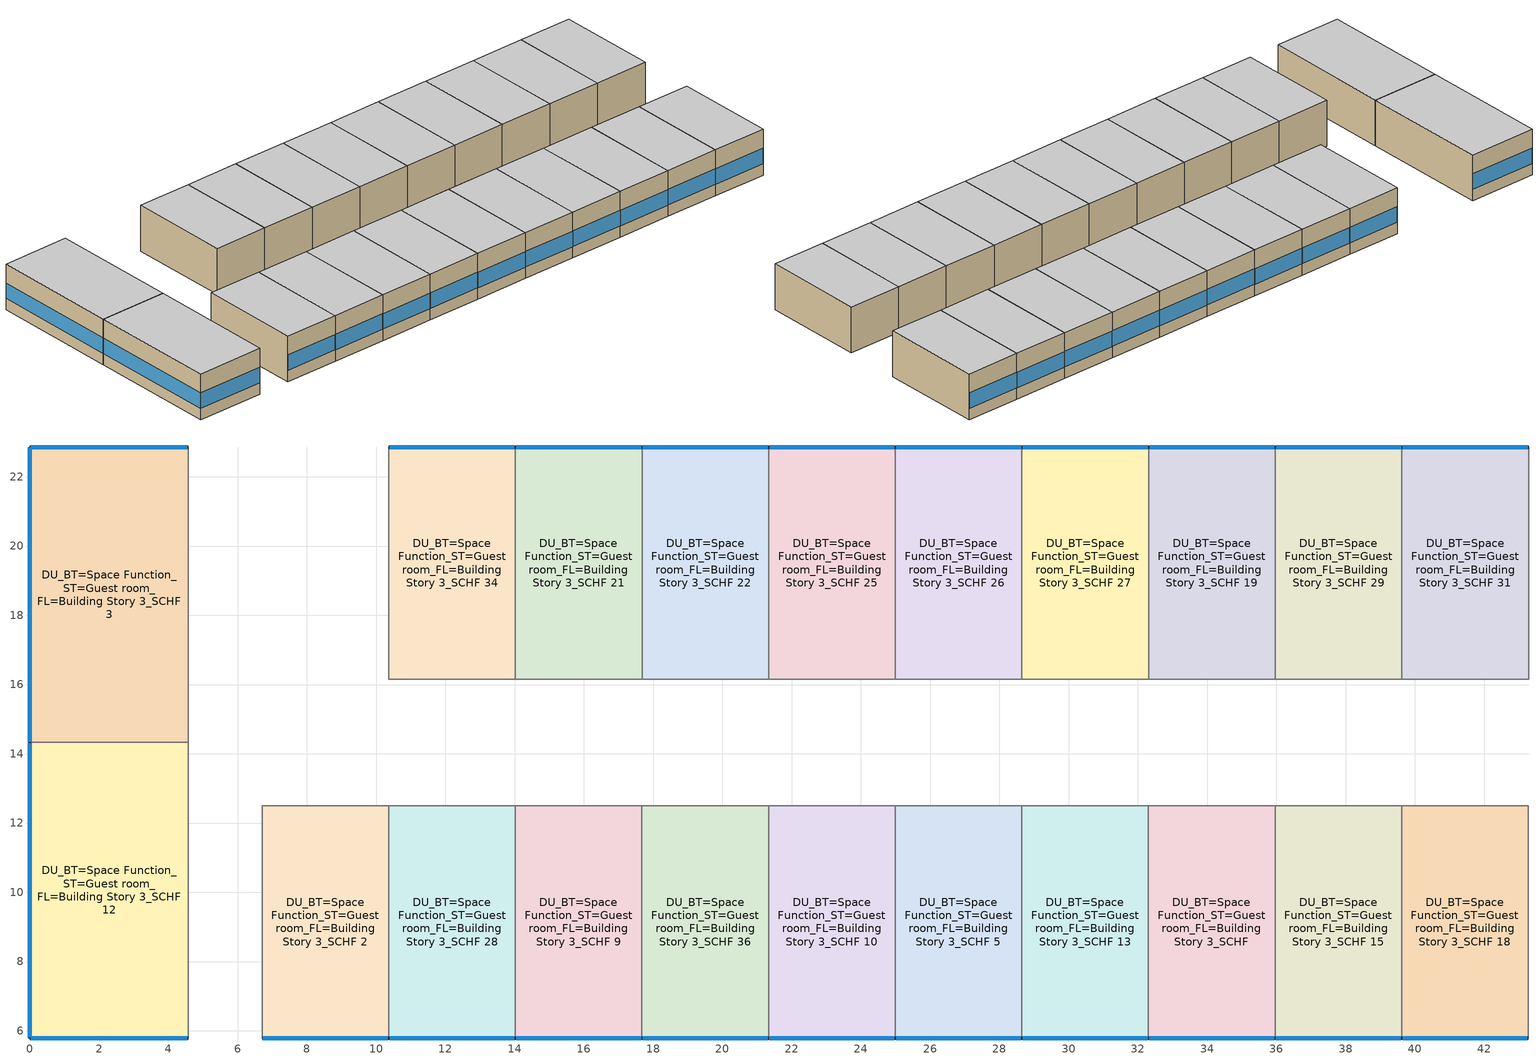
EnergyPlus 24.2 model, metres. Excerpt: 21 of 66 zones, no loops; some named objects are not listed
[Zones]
DU_BT=Space Function_ST=Guest room_FL=Building Story 3_SCHF
 floor adiabatic (BTAP-Int-Wall): 35.96,12.5 35.96,5.79 32.3,5.79 32.3,12.5 z7.01
 wall outside (BTAP-Ext-Wall-Mass:U-0.29): 32.3,5.79 35.96,5.79 z7.01:10.06
 wall to DU_BT=Space Function_ST=Guest room_FL=Building Story 3_SCHF 15 (BTAP-Int-Wall): 35.96,5.79 35.96,12.5 z7.01:10.06
 wall to WILD_ST=Corridor/Transition area other-sch-E_FL=Building Story 3_SCH=F (BTAP-Int-Wall): 35.96,12.5 32.3,12.5 z7.01:10.06
 wall to DU_BT=Space Function_ST=Guest room_FL=Building Story 3_SCHF 13 (BTAP-Int-Wall): 32.3,12.5 32.3,5.79 z7.01:10.06
 window (BTAP-Ext-FixedWindow:U=0.280 SHGC=0.600): 32.33,5.79 35.94,5.79 z7.77:8.8
 ceiling adiabatic (BTAP-Int-Wall): 35.96,5.79 35.96,12.5 32.3,12.5 32.3,5.79 z10.06
DU_BT=Space Function_ST=Guest room_FL=Building Story 3_SCHF 10
 floor adiabatic (BTAP-Int-Wall): 24.99,12.5 24.99,5.79 21.33,5.79 21.33,12.5 z7.01
 wall outside (BTAP-Ext-Wall-Mass:U-0.29): 21.33,5.79 24.99,5.79 z7.01:10.06
 wall to DU_BT=Space Function_ST=Guest room_FL=Building Story 3_SCHF 5 (BTAP-Int-Wall): 24.99,5.79 24.99,12.5 z7.01:10.06
 wall to WILD_ST=Corridor/Transition area other-sch-E_FL=Building Story 3_SCH=F (BTAP-Int-Wall): 24.99,12.5 21.33,12.5 z7.01:10.06
 wall to DU_BT=Space Function_ST=Guest room_FL=Building Story 3_SCHF 36 (BTAP-Int-Wall): 21.33,12.5 21.33,5.79 z7.01:10.06
 window (BTAP-Ext-FixedWindow:U=0.280 SHGC=0.600): 21.36,5.79 24.97,5.79 z7.77:8.8
 ceiling adiabatic (BTAP-Int-Wall): 24.99,5.79 24.99,12.5 21.33,12.5 21.33,5.79 z10.06
DU_BT=Space Function_ST=Guest room_FL=Building Story 3_SCHF 12
 floor adiabatic (BTAP-Int-Wall): 4.57,14.33 4.57,5.79 0,5.79 0,14.33 z7.01
 wall outside (BTAP-Ext-Wall-Mass:U-0.29): 0,14.33 0,5.79 4.57,5.79 z7.01:10.06
 wall to WILD_ST=Corridor/Transition area other-sch-E_FL=Building Story 3_SCH=F (BTAP-Int-Wall): 4.57,5.79 4.57,14.33 z7.01:10.06
 wall to DU_BT=Space Function_ST=Guest room_FL=Building Story 3_SCHF 3 (BTAP-Int-Wall): 4.57,14.33 0,14.33 z7.01:10.06
 window (BTAP-Ext-FixedWindow:U=0.280 SHGC=0.600): 0.03,5.79 4.55,5.79 z7.77:8.8; 0,14.3 0,5.82 z7.77:8.79
 ceiling adiabatic (BTAP-Int-Wall): 4.57,5.79 4.57,14.33 0,14.33 0,5.79 z10.06
DU_BT=Space Function_ST=Guest room_FL=Building Story 3_SCHF 13
 floor adiabatic (BTAP-Int-Wall): 32.3,12.5 32.3,5.79 28.65,5.79 28.65,12.5 z7.01
 wall outside (BTAP-Ext-Wall-Mass:U-0.29): 28.65,5.79 32.3,5.79 z7.01:10.06
 wall to WILD_ST=Corridor/Transition area other-sch-E_FL=Building Story 3_SCH=F (BTAP-Int-Wall): 32.3,12.5 28.65,12.5 z7.01:10.06
 wall to DU_BT=Space Function_ST=Guest room_FL=Building Story 3_SCHF 5 (BTAP-Int-Wall): 28.65,12.5 28.65,5.79 z7.01:10.06
 window (BTAP-Ext-FixedWindow:U=0.280 SHGC=0.600): 28.67,5.79 32.28,5.79 z7.77:8.8
 ceiling adiabatic (BTAP-Int-Wall): 32.3,5.79 32.3,12.5 28.65,12.5 28.65,5.79 z10.06
DU_BT=Space Function_ST=Guest room_FL=Building Story 3_SCHF 15
 floor adiabatic (BTAP-Int-Wall): 39.62,12.5 39.62,5.79 35.96,5.79 35.96,12.5 z7.01
 wall outside (BTAP-Ext-Wall-Mass:U-0.29): 35.96,5.79 39.62,5.79 z7.01:10.06
 wall to DU_BT=Space Function_ST=Guest room_FL=Building Story 3_SCHF 18 (BTAP-Int-Wall): 39.62,5.79 39.62,12.5 z7.01:10.06
 wall to WILD_ST=Corridor/Transition area other-sch-E_FL=Building Story 3_SCH=F (BTAP-Int-Wall): 39.62,12.5 35.96,12.5 z7.01:10.06
 window (BTAP-Ext-FixedWindow:U=0.280 SHGC=0.600): 35.99,5.79 39.59,5.79 z7.77:8.8
 ceiling adiabatic (BTAP-Int-Wall): 39.62,5.79 39.62,12.5 35.96,12.5 35.96,5.79 z10.06
DU_BT=Space Function_ST=Guest room_FL=Building Story 3_SCHF 18
 floor adiabatic (BTAP-Int-Wall): 43.28,12.5 43.28,5.79 39.62,5.79 39.62,12.5 z7.01
 wall outside (BTAP-Ext-Wall-Mass:U-0.29): 39.62,5.79 43.28,5.79 z7.01:10.06
 wall to DU_BT=Space Function_ST=Guest room_FL=Building Story 3_SCHF 38 (BTAP-Int-Wall): 43.28,5.79 43.28,12.5 z7.01:10.06
 wall to WILD_ST=Corridor/Transition area other-sch-E_FL=Building Story 3_SCH=F (BTAP-Int-Wall): 43.28,12.5 39.62,12.5 z7.01:10.06
 window (BTAP-Ext-FixedWindow:U=0.280 SHGC=0.600): 39.64,5.79 43.25,5.79 z7.77:8.8
 ceiling adiabatic (BTAP-Int-Wall): 43.28,5.79 43.28,12.5 39.62,12.5 39.62,5.79 z10.06
DU_BT=Space Function_ST=Guest room_FL=Building Story 3_SCHF 19
 floor adiabatic (BTAP-Int-Wall): 35.97,22.86 35.97,16.15 32.31,16.15 32.31,22.86 z7.01
 wall outside (BTAP-Ext-Wall-Mass:U-0.29): 35.97,22.86 32.31,22.86 z7.01:10.06
 wall to DU_BT=Space Function_ST=Guest room_FL=Building Story 3_SCHF 29 (BTAP-Int-Wall): 35.97,16.15 35.97,22.86 z7.01:10.06
 wall to WILD_ST=Corridor/Transition area other-sch-E_FL=Building Story 3_SCH=F (BTAP-Int-Wall): 32.31,16.15 35.97,16.15 z7.01:10.06
 wall to DU_BT=Space Function_ST=Guest room_FL=Building Story 3_SCHF 27 (BTAP-Int-Wall): 32.31,22.86 32.31,16.15 z7.01:10.06
 window (BTAP-Ext-FixedWindow:U=0.280 SHGC=0.600): 35.94,22.86 32.34,22.86 z7.77:8.8
 ceiling adiabatic (BTAP-Int-Wall): 35.97,16.15 35.97,22.86 32.31,22.86 32.31,16.15 z10.06
DU_BT=Space Function_ST=Guest room_FL=Building Story 3_SCHF 2
 floor adiabatic (BTAP-Int-Wall): 10.36,12.5 10.36,5.79 6.71,5.79 6.71,12.5 z7.01
 wall outside (BTAP-Ext-Wall-Mass:U-0.29): 6.71,5.79 10.36,5.79 z7.01:10.06
 wall to DU_BT=Space Function_ST=Guest room_FL=Building Story 3_SCHF 28 (BTAP-Int-Wall): 10.36,5.79 10.36,12.5 z7.01:10.06
 wall to WILD_ST=Corridor/Transition area other-sch-E_FL=Building Story 3_SCH=F (BTAP-Int-Wall): 10.36,12.5 6.71,12.5 6.71,5.79 z7.01:10.06
 window (BTAP-Ext-FixedWindow:U=0.280 SHGC=0.600): 6.73,5.79 10.34,5.79 z7.77:8.8
 ceiling adiabatic (BTAP-Int-Wall): 10.36,5.79 10.36,12.5 6.71,12.5 6.71,5.79 z10.06
DU_BT=Space Function_ST=Guest room_FL=Building Story 3_SCHF 21
 floor adiabatic (BTAP-Int-Wall): 17.68,22.86 17.68,16.15 14.02,16.15 14.02,22.86 z7.01
 wall outside (BTAP-Ext-Wall-Mass:U-0.29): 17.68,22.86 14.02,22.86 z7.01:10.06
 wall to DU_BT=Space Function_ST=Guest room_FL=Building Story 3_SCHF 22 (BTAP-Int-Wall): 17.68,16.15 17.68,22.86 z7.01:10.06
 wall to WILD_ST=Corridor/Transition area other-sch-E_FL=Building Story 3_SCH=F (BTAP-Int-Wall): 14.02,16.15 17.68,16.15 z7.01:10.06
 wall to DU_BT=Space Function_ST=Guest room_FL=Building Story 3_SCHF 34 (BTAP-Int-Wall): 14.02,22.86 14.02,16.15 z7.01:10.06
 window (BTAP-Ext-FixedWindow:U=0.280 SHGC=0.600): 17.65,22.86 14.05,22.86 z7.77:8.8
 ceiling adiabatic (BTAP-Int-Wall): 17.68,16.15 17.68,22.86 14.02,22.86 14.02,16.15 z10.06
DU_BT=Space Function_ST=Guest room_FL=Building Story 3_SCHF 22
 floor adiabatic (BTAP-Int-Wall): 21.34,22.86 21.34,16.15 17.68,16.15 17.68,22.86 z7.01
 wall outside (BTAP-Ext-Wall-Mass:U-0.29): 21.34,22.86 17.68,22.86 z7.01:10.06
 wall to DU_BT=Space Function_ST=Guest room_FL=Building Story 3_SCHF 25 (BTAP-Int-Wall): 21.34,16.15 21.34,22.86 z7.01:10.06
 wall to WILD_ST=Corridor/Transition area other-sch-E_FL=Building Story 3_SCH=F (BTAP-Int-Wall): 17.68,16.15 21.34,16.15 z7.01:10.06
 window (BTAP-Ext-FixedWindow:U=0.280 SHGC=0.600): 21.31,22.86 17.7,22.86 z7.77:8.8
 ceiling adiabatic (BTAP-Int-Wall): 21.34,16.15 21.34,22.86 17.68,22.86 17.68,16.15 z10.06
DU_BT=Space Function_ST=Guest room_FL=Building Story 3_SCHF 25
 floor adiabatic (BTAP-Int-Wall): 25,22.86 25,16.15 21.34,16.15 21.34,22.86 z7.01
 wall outside (BTAP-Ext-Wall-Mass:U-0.29): 25,22.86 21.34,22.86 z7.01:10.06
 wall to DU_BT=Space Function_ST=Guest room_FL=Building Story 3_SCHF 26 (BTAP-Int-Wall): 25,16.15 25,22.86 z7.01:10.06
 wall to WILD_ST=Corridor/Transition area other-sch-E_FL=Building Story 3_SCH=F (BTAP-Int-Wall): 21.34,16.15 25,16.15 z7.01:10.06
 window (BTAP-Ext-FixedWindow:U=0.280 SHGC=0.600): 24.97,22.86 21.36,22.86 z7.77:8.8
 ceiling adiabatic (BTAP-Int-Wall): 25,16.15 25,22.86 21.34,22.86 21.34,16.15 z10.06
DU_BT=Space Function_ST=Guest room_FL=Building Story 3_SCHF 26
 floor adiabatic (BTAP-Int-Wall): 28.65,22.86 28.65,16.15 24.99,16.15 24.99,22.86 z7.01
 wall outside (BTAP-Ext-Wall-Mass:U-0.29): 28.65,22.86 24.99,22.86 z7.01:10.06
 wall to DU_BT=Space Function_ST=Guest room_FL=Building Story 3_SCHF 27 (BTAP-Int-Wall): 28.65,16.15 28.65,22.86 z7.01:10.06
 wall to WILD_ST=Corridor/Transition area other-sch-E_FL=Building Story 3_SCH=F (BTAP-Int-Wall): 24.99,16.15 28.65,16.15 z7.01:10.06
 window (BTAP-Ext-FixedWindow:U=0.280 SHGC=0.600): 28.63,22.86 25.02,22.86 z7.77:8.8
 ceiling adiabatic (BTAP-Int-Wall): 28.65,16.15 28.65,22.86 24.99,22.86 24.99,16.15 z10.06
DU_BT=Space Function_ST=Guest room_FL=Building Story 3_SCHF 27
 floor adiabatic (BTAP-Int-Wall): 32.31,22.86 32.31,16.15 28.65,16.15 28.65,22.86 z7.01
 wall outside (BTAP-Ext-Wall-Mass:U-0.29): 32.31,22.86 28.65,22.86 z7.01:10.06
 wall to WILD_ST=Corridor/Transition area other-sch-E_FL=Building Story 3_SCH=F (BTAP-Int-Wall): 28.65,16.15 32.31,16.15 z7.01:10.06
 window (BTAP-Ext-FixedWindow:U=0.280 SHGC=0.600): 32.29,22.86 28.68,22.86 z7.77:8.8
 ceiling adiabatic (BTAP-Int-Wall): 32.31,16.15 32.31,22.86 28.65,22.86 28.65,16.15 z10.06
DU_BT=Space Function_ST=Guest room_FL=Building Story 3_SCHF 28
 floor adiabatic (BTAP-Int-Wall): 14.02,12.5 14.02,5.79 10.36,5.79 10.36,12.5 z7.01
 wall outside (BTAP-Ext-Wall-Mass:U-0.29): 10.36,5.79 14.02,5.79 z7.01:10.06
 wall to DU_BT=Space Function_ST=Guest room_FL=Building Story 3_SCHF 9 (BTAP-Int-Wall): 14.02,5.79 14.02,12.5 z7.01:10.06
 wall to WILD_ST=Corridor/Transition area other-sch-E_FL=Building Story 3_SCH=F (BTAP-Int-Wall): 14.02,12.5 10.36,12.5 z7.01:10.06
 window (BTAP-Ext-FixedWindow:U=0.280 SHGC=0.600): 10.39,5.79 13.99,5.79 z7.77:8.8
 ceiling adiabatic (BTAP-Int-Wall): 14.02,5.79 14.02,12.5 10.36,12.5 10.36,5.79 z10.06
DU_BT=Space Function_ST=Guest room_FL=Building Story 3_SCHF 29
 floor adiabatic (BTAP-Int-Wall): 39.63,22.86 39.63,16.15 35.97,16.15 35.97,22.86 z7.01
 wall outside (BTAP-Ext-Wall-Mass:U-0.29): 39.63,22.86 35.97,22.86 z7.01:10.06
 wall to DU_BT=Space Function_ST=Guest room_FL=Building Story 3_SCHF 31 (BTAP-Int-Wall): 39.63,16.15 39.63,22.86 z7.01:10.06
 wall to WILD_ST=Corridor/Transition area other-sch-E_FL=Building Story 3_SCH=F (BTAP-Int-Wall): 35.97,16.15 39.63,16.15 z7.01:10.06
 window (BTAP-Ext-FixedWindow:U=0.280 SHGC=0.600): 39.6,22.86 35.99,22.86 z7.77:8.8
 ceiling adiabatic (BTAP-Int-Wall): 39.63,16.15 39.63,22.86 35.97,22.86 35.97,16.15 z10.06
DU_BT=Space Function_ST=Guest room_FL=Building Story 3_SCHF 3
 floor adiabatic (BTAP-Int-Wall): 4.57,22.86 4.57,14.33 0,14.33 0,22.86 z7.01
 wall outside (BTAP-Ext-Wall-Mass:U-0.29): 4.57,22.86 0,22.86 0,14.33 z7.01:10.06
 wall to WILD_ST=Corridor/Transition area other-sch-E_FL=Building Story 3_SCH=F (BTAP-Int-Wall): 4.57,14.33 4.57,22.86 z7.01:10.06
 window (BTAP-Ext-FixedWindow:U=0.280 SHGC=0.600): 4.55,22.86 0.03,22.86 z7.77:8.8; 0,22.83 0,14.35 z7.77:8.79
 ceiling adiabatic (BTAP-Int-Wall): 4.57,14.33 4.57,22.86 0,22.86 0,14.33 z10.06
DU_BT=Space Function_ST=Guest room_FL=Building Story 3_SCHF 31
 floor adiabatic (BTAP-Int-Wall): 43.28,22.86 43.28,16.15 39.63,16.15 39.63,22.86 z7.01
 wall outside (BTAP-Ext-Wall-Mass:U-0.29): 43.28,22.86 39.63,22.86 z7.01:10.06
 wall to DU_BT=Space Function_ST=Guest room_FL=Building Story 3_SCHF 32 (BTAP-Int-Wall): 43.28,16.15 43.28,22.86 z7.01:10.06
 wall to WILD_ST=Corridor/Transition area other-sch-E_FL=Building Story 3_SCH=F (BTAP-Int-Wall): 39.63,16.15 43.28,16.15 z7.01:10.06
 window (BTAP-Ext-FixedWindow:U=0.280 SHGC=0.600): 43.26,22.86 39.65,22.86 z7.77:8.8
 ceiling adiabatic (BTAP-Int-Wall): 43.28,16.15 43.28,22.86 39.63,22.86 39.63,16.15 z10.06
DU_BT=Space Function_ST=Guest room_FL=Building Story 3_SCHF 34
 floor adiabatic (BTAP-Int-Wall): 14.02,22.86 14.02,16.15 10.36,16.15 10.36,22.86 z7.01
 wall outside (BTAP-Ext-Wall-Mass:U-0.29): 14.02,22.86 10.36,22.86 z7.01:10.06
 wall to WILD_ST=Corridor/Transition area other-sch-E_FL=Building Story 3_SCH=F (BTAP-Int-Wall): 10.36,22.86 10.36,16.15 14.02,16.15 z7.01:10.06
 window (BTAP-Ext-FixedWindow:U=0.280 SHGC=0.600): 14,22.86 10.39,22.86 z7.77:8.8
 ceiling adiabatic (BTAP-Int-Wall): 14.02,16.15 14.02,22.86 10.36,22.86 10.36,16.15 z10.06
DU_BT=Space Function_ST=Guest room_FL=Building Story 3_SCHF 36
 floor adiabatic (BTAP-Int-Wall): 21.33,12.5 21.33,5.79 17.68,5.79 17.68,12.5 z7.01
 wall outside (BTAP-Ext-Wall-Mass:U-0.29): 17.68,5.79 21.33,5.79 z7.01:10.06
 wall to WILD_ST=Corridor/Transition area other-sch-E_FL=Building Story 3_SCH=F (BTAP-Int-Wall): 21.33,12.5 17.68,12.5 z7.01:10.06
 wall to DU_BT=Space Function_ST=Guest room_FL=Building Story 3_SCHF 9 (BTAP-Int-Wall): 17.68,12.5 17.68,5.79 z7.01:10.06
 window (BTAP-Ext-FixedWindow:U=0.280 SHGC=0.600): 17.7,5.79 21.31,5.79 z7.77:8.8
 ceiling adiabatic (BTAP-Int-Wall): 21.33,5.79 21.33,12.5 17.68,12.5 17.68,5.79 z10.06
DU_BT=Space Function_ST=Guest room_FL=Building Story 3_SCHF 5
 floor adiabatic (BTAP-Int-Wall): 28.65,12.5 28.65,5.79 24.99,5.79 24.99,12.5 z7.01
 wall outside (BTAP-Ext-Wall-Mass:U-0.29): 24.99,5.79 28.65,5.79 z7.01:10.06
 wall to WILD_ST=Corridor/Transition area other-sch-E_FL=Building Story 3_SCH=F (BTAP-Int-Wall): 28.65,12.5 24.99,12.5 z7.01:10.06
 window (BTAP-Ext-FixedWindow:U=0.280 SHGC=0.600): 25.02,5.79 28.62,5.79 z7.77:8.8
 ceiling adiabatic (BTAP-Int-Wall): 28.65,5.79 28.65,12.5 24.99,12.5 24.99,5.79 z10.06
DU_BT=Space Function_ST=Guest room_FL=Building Story 3_SCHF 9
 floor adiabatic (BTAP-Int-Wall): 17.68,12.5 17.68,5.79 14.02,5.79 14.02,12.5 z7.01
 wall outside (BTAP-Ext-Wall-Mass:U-0.29): 14.02,5.79 17.68,5.79 z7.01:10.06
 wall to WILD_ST=Corridor/Transition area other-sch-E_FL=Building Story 3_SCH=F (BTAP-Int-Wall): 17.68,12.5 14.02,12.5 z7.01:10.06
 window (BTAP-Ext-FixedWindow:U=0.280 SHGC=0.600): 14.05,5.79 17.65,5.79 z7.77:8.8
 ceiling adiabatic (BTAP-Int-Wall): 17.68,5.79 17.68,12.5 14.02,12.5 14.02,5.79 z10.06
[Building]
LargeHotel: North Axis {deg}=0; Terrain=City; Loads Convergence Tolerance Value {W}=0.04; Temperature Convergence Tolerance Value {deltaC}=0.2; Solar Distribution=FullInteriorAndExterior; Maximum Number of Warmup Days=25; Minimum Number of Warmup Days=6
[Site:Location]
Calgary Intl AP_AB_CAN: Latitude {deg}=51.114; Longitude {deg}=-114.02; Time Zone {hr}=-7; Elevation {m}=1084.1
[Site:GroundTemperature:BuildingSurface]
19.527, 19.502, 19.536, 19.598, 20.002, 21.64, 22.225, 22.375, 21.449, 20.121, 19.802, 19.633
[Site:GroundTemperature:Deep]
1.8, 0, -0.3, 0.2, 2.8, 5.6, 8.1, 9.9, 10.3, 9.3, 7.1, 4.4
[Site:GroundTemperature:FCfactorMethod]
January Ground Temperature {C}=5.5; February Ground Temperature {C}=-2; March Ground Temperature {C}=-4.4; April Ground Temperature {C}=-6.3; May Ground Temperature {C}=-6.3; June Ground Temperature {C}=-0.3; July Ground Temperature {C}=4.7; August Ground Temperature {C}=10.2; September Ground Temperature {C}=13.8; October Ground Temperature {C}=17; November Ground Temperature {C}=16.6; December Ground Temperature {C}=11.5
[Site:GroundTemperature:Shallow]
-4.6, -5.5, -3.9, -1.2, 5.6, 10.9, 14.5, 15.6, 13.7, 9.6, 4.1, -1
[Site:WaterMainsTemperature]
Calculation Method=Correlation; Annual Average Outdoor Air Temperature {C}=5; Maximum Difference In Monthly Average Outdoor Air Temperatures {deltaC}=23.3
[SizingPeriod:DesignDay] Day of Month=21; Dry-Bulb Temperature Range Modifier Type=DefaultMultipliers; Humidity Condition Type=Wetbulb; Barometric Pressure {Pa}=88961; Rain Indicator=No; Snow Indicator=No; Daylight Saving Time Indicator=No; Begin Environment Reset Mode=FullResetAtBeginEnvironment
Name | Month | Day Type | Maximum Dry-Bulb Temperature {C} | Daily Dry-Bulb Temperature Range {deltaC} | Wetbulb or DewPoint at Maximum Dry-Bulb {C} | Wind Speed {m/s} | Wind Direction {deg} | Solar Model Indicator | ASHRAE Clear Sky Optical Depth for Beam Irradiance (taub) | ASHRAE Clear Sky Optical Depth for Diffuse Irradiance (taud) | Sky Clearness
Calgary Intl AP Ann Clg .4% Condns DB=>MWB | 7 | SummerDesignDay | 28.5 | 12.1 | 16.1 | 4.5 | 160 | ASHRAETau | 0.339 | 2.421
Calgary Intl AP Ann Clg .4% Condns WB=>MDB | 7 | SummerDesignDay | 25.3 | 12.1 | 17.8 | 4.5 | 160 | ASHRAETau | 0.339 | 2.421
Calgary Intl AP Ann Htg 99.6% Condns DB | 1 | WinterDesignDay | -28.5 | 0 | -28.5 | 2.9 | 200 | ASHRAEClearSky |  |  | 0
[Material] Thermal Absorptance=0.9
Name | Roughness | Thickness {m} | Conductivity {W/m-K} | Density {kg/m3} | Specific Heat {J/kg-K} | Solar Absorptance | Visible Absorptance
1/2IN Gypsum 1 | Smooth | 0.0127 | 0.16 | 784.9 | 830 | 0.4 | 0.4
1IN Stucco 1 | Smooth | 0.0253 | 0.6918 | 1858 | 837 | 0.7 | 0.92
8IN CONCRETE HW RefBldg 1 | Rough | 0.2032 | 1.311 | 2240 | 836.8 | 0.7 | 0.7
G01 13mm gypsum board 1 | Smooth | 0.0127 | 0.16 | 800 | 1090 | 0.7 | 0.5
[Material:NoMass]
Typical Insulation 2: Roughness=Smooth; Thermal Resistance {m2-K/W}=3.17733; Thermal Absorptance=0.9; Solar Absorptance=0.7; Visible Absorptance=0.7
[WindowMaterial:SimpleGlazingSystem]
SimpleGlazing:U=0.280 SHGC=0.600: U-Factor {W/m2-K}=2.8; Solar Heat Gain Coefficient=0.6; Visible Transmittance=0.21
[Construction]
BTAP-Ext-FixedWindow:U=0.280 SHGC=0.600: SimpleGlazing:U=0.280 SHGC=0.600
BTAP-Ext-Wall-Mass:U-0.29: 1IN Stucco 1, 8IN CONCRETE HW RefBldg 1, Typical Insulation 2, 1/2IN Gypsum 1
BTAP-Int-Wall: G01 13mm gypsum board 1, G01 13mm gypsum board 1
[Zone] Multiplier=4; Part of Total Floor Area=Yes
DU_BT=Space Function_ST=Guest room_FL=Building Story 3_SCHF; DU_BT=Space Function_ST=Guest room_FL=Building Story 3_SCHF 10; DU_BT=Space Function_ST=Guest room_FL=Building Story 3_SCHF 12; DU_BT=Space Function_ST=Guest room_FL=Building Story 3_SCHF 13; DU_BT=Space Function_ST=Guest room_FL=Building Story 3_SCHF 15; DU_BT=Space Function_ST=Guest room_FL=Building Story 3_SCHF 18; DU_BT=Space Function_ST=Guest room_FL=Building Story 3_SCHF 19; DU_BT=Space Function_ST=Guest room_FL=Building Story 3_SCHF 2; DU_BT=Space Function_ST=Guest room_FL=Building Story 3_SCHF 21; DU_BT=Space Function_ST=Guest room_FL=Building Story 3_SCHF 22; DU_BT=Space Function_ST=Guest room_FL=Building Story 3_SCHF 25; DU_BT=Space Function_ST=Guest room_FL=Building Story 3_SCHF 26; DU_BT=Space Function_ST=Guest room_FL=Building Story 3_SCHF 27; DU_BT=Space Function_ST=Guest room_FL=Building Story 3_SCHF 28; DU_BT=Space Function_ST=Guest room_FL=Building Story 3_SCHF 29; DU_BT=Space Function_ST=Guest room_FL=Building Story 3_SCHF 3; DU_BT=Space Function_ST=Guest room_FL=Building Story 3_SCHF 31; DU_BT=Space Function_ST=Guest room_FL=Building Story 3_SCHF 34; DU_BT=Space Function_ST=Guest room_FL=Building Story 3_SCHF 36; DU_BT=Space Function_ST=Guest room_FL=Building Story 3_SCHF 5; DU_BT=Space Function_ST=Guest room_FL=Building Story 3_SCHF 9
[Space] Space Type=Space Function Guest room
Name | Zone | Volume {m3}
Room_3_7_Flr_3 | DU_BT=Space Function_ST=Guest room_FL=Building Story 3_SCHF | 74.7487
Room_3_4_Flr_3 | DU_BT=Space Function_ST=Guest room_FL=Building Story 3_SCHF 10 | 74.7487
Room_1_Flr_3 | DU_BT=Space Function_ST=Guest room_FL=Building Story 3_SCHF 12 | 118.939
Room_3_6_Flr_3 | DU_BT=Space Function_ST=Guest room_FL=Building Story 3_SCHF 13 | 74.7487
Room_3_8_Flr_3 | DU_BT=Space Function_ST=Guest room_FL=Building Story 3_SCHF 15 | 74.7487
Room_3_9_Flr_3 | DU_BT=Space Function_ST=Guest room_FL=Building Story 3_SCHF 18 | 74.7487
Room_4_7_Flr_3 | DU_BT=Space Function_ST=Guest room_FL=Building Story 3_SCHF 19 | 74.7691
Room_3_0_Flr_3 | DU_BT=Space Function_ST=Guest room_FL=Building Story 3_SCHF 2 | 74.7487
Room_4_2_Flr_3 | DU_BT=Space Function_ST=Guest room_FL=Building Story 3_SCHF 21 | 74.7691
Room_4_3_Flr_3 | DU_BT=Space Function_ST=Guest room_FL=Building Story 3_SCHF 22 | 74.7691
Room_4_4_Flr_3 | DU_BT=Space Function_ST=Guest room_FL=Building Story 3_SCHF 25 | 74.7691
Room_4_5_Flr_3 | DU_BT=Space Function_ST=Guest room_FL=Building Story 3_SCHF 26 | 74.7691
Room_4_6_Flr_3 | DU_BT=Space Function_ST=Guest room_FL=Building Story 3_SCHF 27 | 74.7691
Room_3_1_Flr_3 | DU_BT=Space Function_ST=Guest room_FL=Building Story 3_SCHF 28 | 74.7487
Room_4_8_Flr_3 | DU_BT=Space Function_ST=Guest room_FL=Building Story 3_SCHF 29 | 74.7691
Room_2_Flr_3 | DU_BT=Space Function_ST=Guest room_FL=Building Story 3_SCHF 3 | 118.925
Room_4_9_Flr_3 | DU_BT=Space Function_ST=Guest room_FL=Building Story 3_SCHF 31 | 74.7691
Room_4_1_Flr_3 | DU_BT=Space Function_ST=Guest room_FL=Building Story 3_SCHF 34 | 74.7691
Room_3_3_Flr_3 | DU_BT=Space Function_ST=Guest room_FL=Building Story 3_SCHF 36 | 74.7487
Room_3_5_Flr_3 | DU_BT=Space Function_ST=Guest room_FL=Building Story 3_SCHF 5 | 74.7487
Room_3_2_Flr_3 | DU_BT=Space Function_ST=Guest room_FL=Building Story 3_SCHF 9 | 74.7487
[SpaceList]
Space Function Guest room: Room_3_15_Flr_3, Room_4_6_Flr_3, Room_3_9_Flr_6, Room_4_2_Flr_3, Room_4_7_Flr_3, Room_3_9_Flr_3, Room_3_18_Flr_3, Room_3_5_Flr_3, Room_4_14_Flr_3, Room_4_5_Flr_3, Room_4_4_Flr_3, Room_3_3_Flr_6, Room_4_3_Flr_3, Room_3_16_Flr_3, Room_4_16_Flr_3, Room_4_17_Flr_3, Room_2_Flr_6, Room_4_9_Flr_3, Room_3_7_Flr_6, Room_3_6_Flr_6, Room_3_2_Flr_6, Room_3_17_Flr_3, Room_3_8_Flr_3, Room_3_4_Flr_6, Room_4_10_Flr_3, Room_3_8_Flr_6, Room_4_11_Flr_3, Room_4_19_Flr_3, Room_3_14_Flr_3, Room_4_15_Flr_3, Room_3_10_Flr_3, Room_3_5_Flr_6, Room_3_6_Flr_3, Room_3_13_Flr_3, Room_3_12_Flr_3, Room_4_8_Flr_3, Room_4_18_Flr_3, Room_3_1_Flr_3, Room_3_11_Flr_3, Room_3_7_Flr_3, Room_4_13_Flr_3, Room_3_3_Flr_3, Room_3_0_Flr_3, Room_1_Flr_6, Room_3_2_Flr_3, Room_2_Flr_3, Room_3_1_Flr_6, Room_4_12_Flr_3, Room_4_1_Flr_3, Room_6_Flr_3, Room_5_Flr_3, Room_3_4_Flr_3, Room_1_Flr_3
[Lights]
Space Function Guest room Lights: Zone or ZoneList or Space or SpaceList=Space Function Guest room; Schedule=NECB-F-Lighting; Design Level Calculation Method=Watts/Area; Watts per Floor Area {W/m2}=4.4; Fraction Radiant=0.5; Fraction Visible=0.2; Fraction Replaceable=1
[People]
Space Function Guest room People: Zone or ZoneList or Space or SpaceList=Space Function Guest room; Number of People Schedule=NECB-F-Occupancy; Number of People Calculation Method=People/Area; People per Floor Area {person/m2}=0.0400145; Fraction Radiant=0.3; Activity Level Schedule=NECB-Activity; Work Efficiency Schedule=Work Efficiency Schedule; Clothing Insulation Schedule=Clothing Schedule; Air Velocity Schedule=Air Velocity Schedule
[ElectricEquipment]
Space Function Guest room Elec Equip: Zone or ZoneList or Space or SpaceList=Space Function Guest room; Schedule=NECB-F-Electric-Equipment; Design Level Calculation Method=Watts/Area; Watts per Floor Area {W/m2}=2.50091; Fraction Radiant=0.5
[ZoneInfiltration:DesignFlowRate] Schedule=Always On Discrete; Design Flow Rate Calculation Method=Flow/ExteriorArea; Flow Rate per Exterior Surface Area {m3/s-m2}=0.00323512; Constant Term Coefficient=0; Temperature Term Coefficient=0; Velocity Term Coefficient=0.224; Velocity Squared Term Coefficient=0
Name | Zone or ZoneList or Space or SpaceList
Room_3_7_Flr_3 Infiltration | Room_3_7_Flr_3
Room_3_4_Flr_3 Infiltration | Room_3_4_Flr_3
Room_1_Flr_3 Infiltration | Room_1_Flr_3
Room_3_6_Flr_3 Infiltration | Room_3_6_Flr_3
Room_3_8_Flr_3 Infiltration | Room_3_8_Flr_3
Room_3_9_Flr_3 Infiltration | Room_3_9_Flr_3
Room_4_7_Flr_3 Infiltration | Room_4_7_Flr_3
Room_3_0_Flr_3 Infiltration | Room_3_0_Flr_3
Room_4_2_Flr_3 Infiltration | Room_4_2_Flr_3
Room_4_3_Flr_3 Infiltration | Room_4_3_Flr_3
Room_4_4_Flr_3 Infiltration | Room_4_4_Flr_3
Room_4_5_Flr_3 Infiltration | Room_4_5_Flr_3
Room_4_6_Flr_3 Infiltration | Room_4_6_Flr_3
Room_3_1_Flr_3 Infiltration | Room_3_1_Flr_3
Room_4_8_Flr_3 Infiltration | Room_4_8_Flr_3
Room_2_Flr_3 Infiltration | Room_2_Flr_3
Room_4_9_Flr_3 Infiltration | Room_4_9_Flr_3
Room_4_1_Flr_3 Infiltration | Room_4_1_Flr_3
Room_3_3_Flr_3 Infiltration | Room_3_3_Flr_3
Room_3_5_Flr_3 Infiltration | Room_3_5_Flr_3
Room_3_2_Flr_3 Infiltration | Room_3_2_Flr_3
[Foundation:Kiva]
Bldg Kiva Foundation: Wall Height Above Grade {m}=0; Wall Depth Below Slab {m}=0
[Foundation:Kiva:Settings]
Soil Conductivity {W/m-K}=1.73; Soil Density {kg/m3}=1842; Soil Specific Heat {J/kg-K}=419; Ground Solar Absorptivity=0.9; Ground Thermal Absorptivity=0.9; Ground Surface Roughness {m}=0.03; Far-Field Width {m}=40; Deep-Ground Boundary Condition=Autoselect; Deep-Ground Depth {m}=Autocalculate; Minimum Cell Dimension {m}=0.02; Maximum Cell Growth Coefficient=1.5; Simulation Timestep=Hourly
[Schedule:Day:Interval]
NECB-Activity Default; NECB-Activity Summer Design Day; NECB-Activity Winter Design Day: No, 24:00, 130
Work Efficiency Schedule Default: No, 24:00, 0
Clothing Schedule Default Winter Clothes: No, 24:00, 1
Air Velocity Schedule Default: No, 24:00, 0.2
NECB-F-Lighting Sun|Hol Day; NECB-F-Lighting Default|Wkdy Day; NECB-F-Lighting Sat Day; NECB-F-Lighting Default; NECB-F-Electric-Equipment Sun|Hol Day; NECB-F-Electric-Equipment Default|Wkdy Day; NECB-F-Electric-Equipment Sat Day; NECB-F-Electric-Equipment Default: No, 01:00, 0.21, 03:00, 0.14, 06:00, 0.07, 07:00, 0.14, 08:00, 0.28, 09:00, 0.35, 11:00, 0.28, 12:00, 0.21, 19:00, 0.14, 20:00, 0.42, 21:00, 0.56, 22:00, 0.63, 23:00, 0.56, 24:00, 0.42
NECB-F-Occupancy Sun|Hol Day; NECB-F-Occupancy Default|Wkdy Day; NECB-F-Occupancy Sat Day; NECB-F-Occupancy Default: No, 07:00, 0.63, 08:00, 0.49, 10:00, 0.28, 16:00, 0.14, 17:00, 0.21, 20:00, 0.35, 22:00, 0.49, 23:00, 0.56, 24:00, 0.63
[Schedule:Week:Daily]
NECB-Activity Week Rule - Jan1-Dec31: NECB-Activity Default, NECB-Activity Default, NECB-Activity Default, NECB-Activity Default, NECB-Activity Default, NECB-Activity Default, NECB-Activity Default, NECB-Activity Default, NECB-Activity Summer Design Day, NECB-Activity Winter Design Day, NECB-Activity Default, NECB-Activity Default
Work Efficiency Schedule Week Rule - Jan1-Dec31: Work Efficiency Schedule Default, Work Efficiency Schedule Default, Work Efficiency Schedule Default, Work Efficiency Schedule Default, Work Efficiency Schedule Default, Work Efficiency Schedule Default, Work Efficiency Schedule Default, Work Efficiency Schedule Default, Work Efficiency Schedule Default, Work Efficiency Schedule Default, Work Efficiency Schedule Default, Work Efficiency Schedule Default
Clothing Schedule Week Rule - Jan1-Dec31: Clothing Schedule Default Winter Clothes, Clothing Schedule Default Winter Clothes, Clothing Schedule Default Winter Clothes, Clothing Schedule Default Winter Clothes, Clothing Schedule Default Winter Clothes, Clothing Schedule Default Winter Clothes, Clothing Schedule Default Winter Clothes, Clothing Schedule Default Winter Clothes, Clothing Schedule Default Winter Clothes, Clothing Schedule Default Winter Clothes, Clothing Schedule Default Winter Clothes, Clothing Schedule Default Winter Clothes
Air Velocity Schedule Week Rule - Jan1-Dec31: Air Velocity Schedule Default, Air Velocity Schedule Default, Air Velocity Schedule Default, Air Velocity Schedule Default, Air Velocity Schedule Default, Air Velocity Schedule Default, Air Velocity Schedule Default, Air Velocity Schedule Default, Air Velocity Schedule Default, Air Velocity Schedule Default, Air Velocity Schedule Default, Air Velocity Schedule Default
NECB-F-Lighting Week Rule - Jan1-Dec31: NECB-F-Lighting Sun|Hol Day, NECB-F-Lighting Default|Wkdy Day, NECB-F-Lighting Default|Wkdy Day, NECB-F-Lighting Default|Wkdy Day, NECB-F-Lighting Default|Wkdy Day, NECB-F-Lighting Default|Wkdy Day, NECB-F-Lighting Sat Day, NECB-F-Lighting Default, NECB-F-Lighting Default, NECB-F-Lighting Default, NECB-F-Lighting Default, NECB-F-Lighting Default
NECB-F-Occupancy Week Rule - Jan1-Dec31: NECB-F-Occupancy Sun|Hol Day, NECB-F-Occupancy Default|Wkdy Day, NECB-F-Occupancy Default|Wkdy Day, NECB-F-Occupancy Default|Wkdy Day, NECB-F-Occupancy Default|Wkdy Day, NECB-F-Occupancy Default|Wkdy Day, NECB-F-Occupancy Sat Day, NECB-F-Occupancy Default, NECB-F-Occupancy Default, NECB-F-Occupancy Default, NECB-F-Occupancy Default, NECB-F-Occupancy Default
NECB-F-Electric-Equipment Week Rule - Jan1-Dec31: NECB-F-Electric-Equipment Sun|Hol Day, NECB-F-Electric-Equipment Default|Wkdy Day, NECB-F-Electric-Equipment Default|Wkdy Day, NECB-F-Electric-Equipment Default|Wkdy Day, NECB-F-Electric-Equipment Default|Wkdy Day, NECB-F-Electric-Equipment Default|Wkdy Day, NECB-F-Electric-Equipment Sat Day, NECB-F-Electric-Equipment Default, NECB-F-Electric-Equipment Default, NECB-F-Electric-Equipment Default, NECB-F-Electric-Equipment Default, NECB-F-Electric-Equipment Default
[Schedule:Year]
NECB-Activity: NECB-Activity Week Rule - Jan1-Dec31, 1, 1, 12, 31
Work Efficiency Schedule: Work Efficiency Schedule Week Rule - Jan1-Dec31, 1, 1, 12, 31
Clothing Schedule: Clothing Schedule Week Rule - Jan1-Dec31, 1, 1, 12, 31
Air Velocity Schedule: Air Velocity Schedule Week Rule - Jan1-Dec31, 1, 1, 12, 31
NECB-F-Lighting: NECB-F-Lighting Week Rule - Jan1-Dec31, 1, 1, 12, 31
NECB-F-Occupancy: NECB-F-Occupancy Week Rule - Jan1-Dec31, 1, 1, 12, 31
NECB-F-Electric-Equipment: NECB-F-Electric-Equipment Week Rule - Jan1-Dec31, 1, 1, 12, 31
[Schedule:Constant]
Always On Discrete: Hourly Value=1
